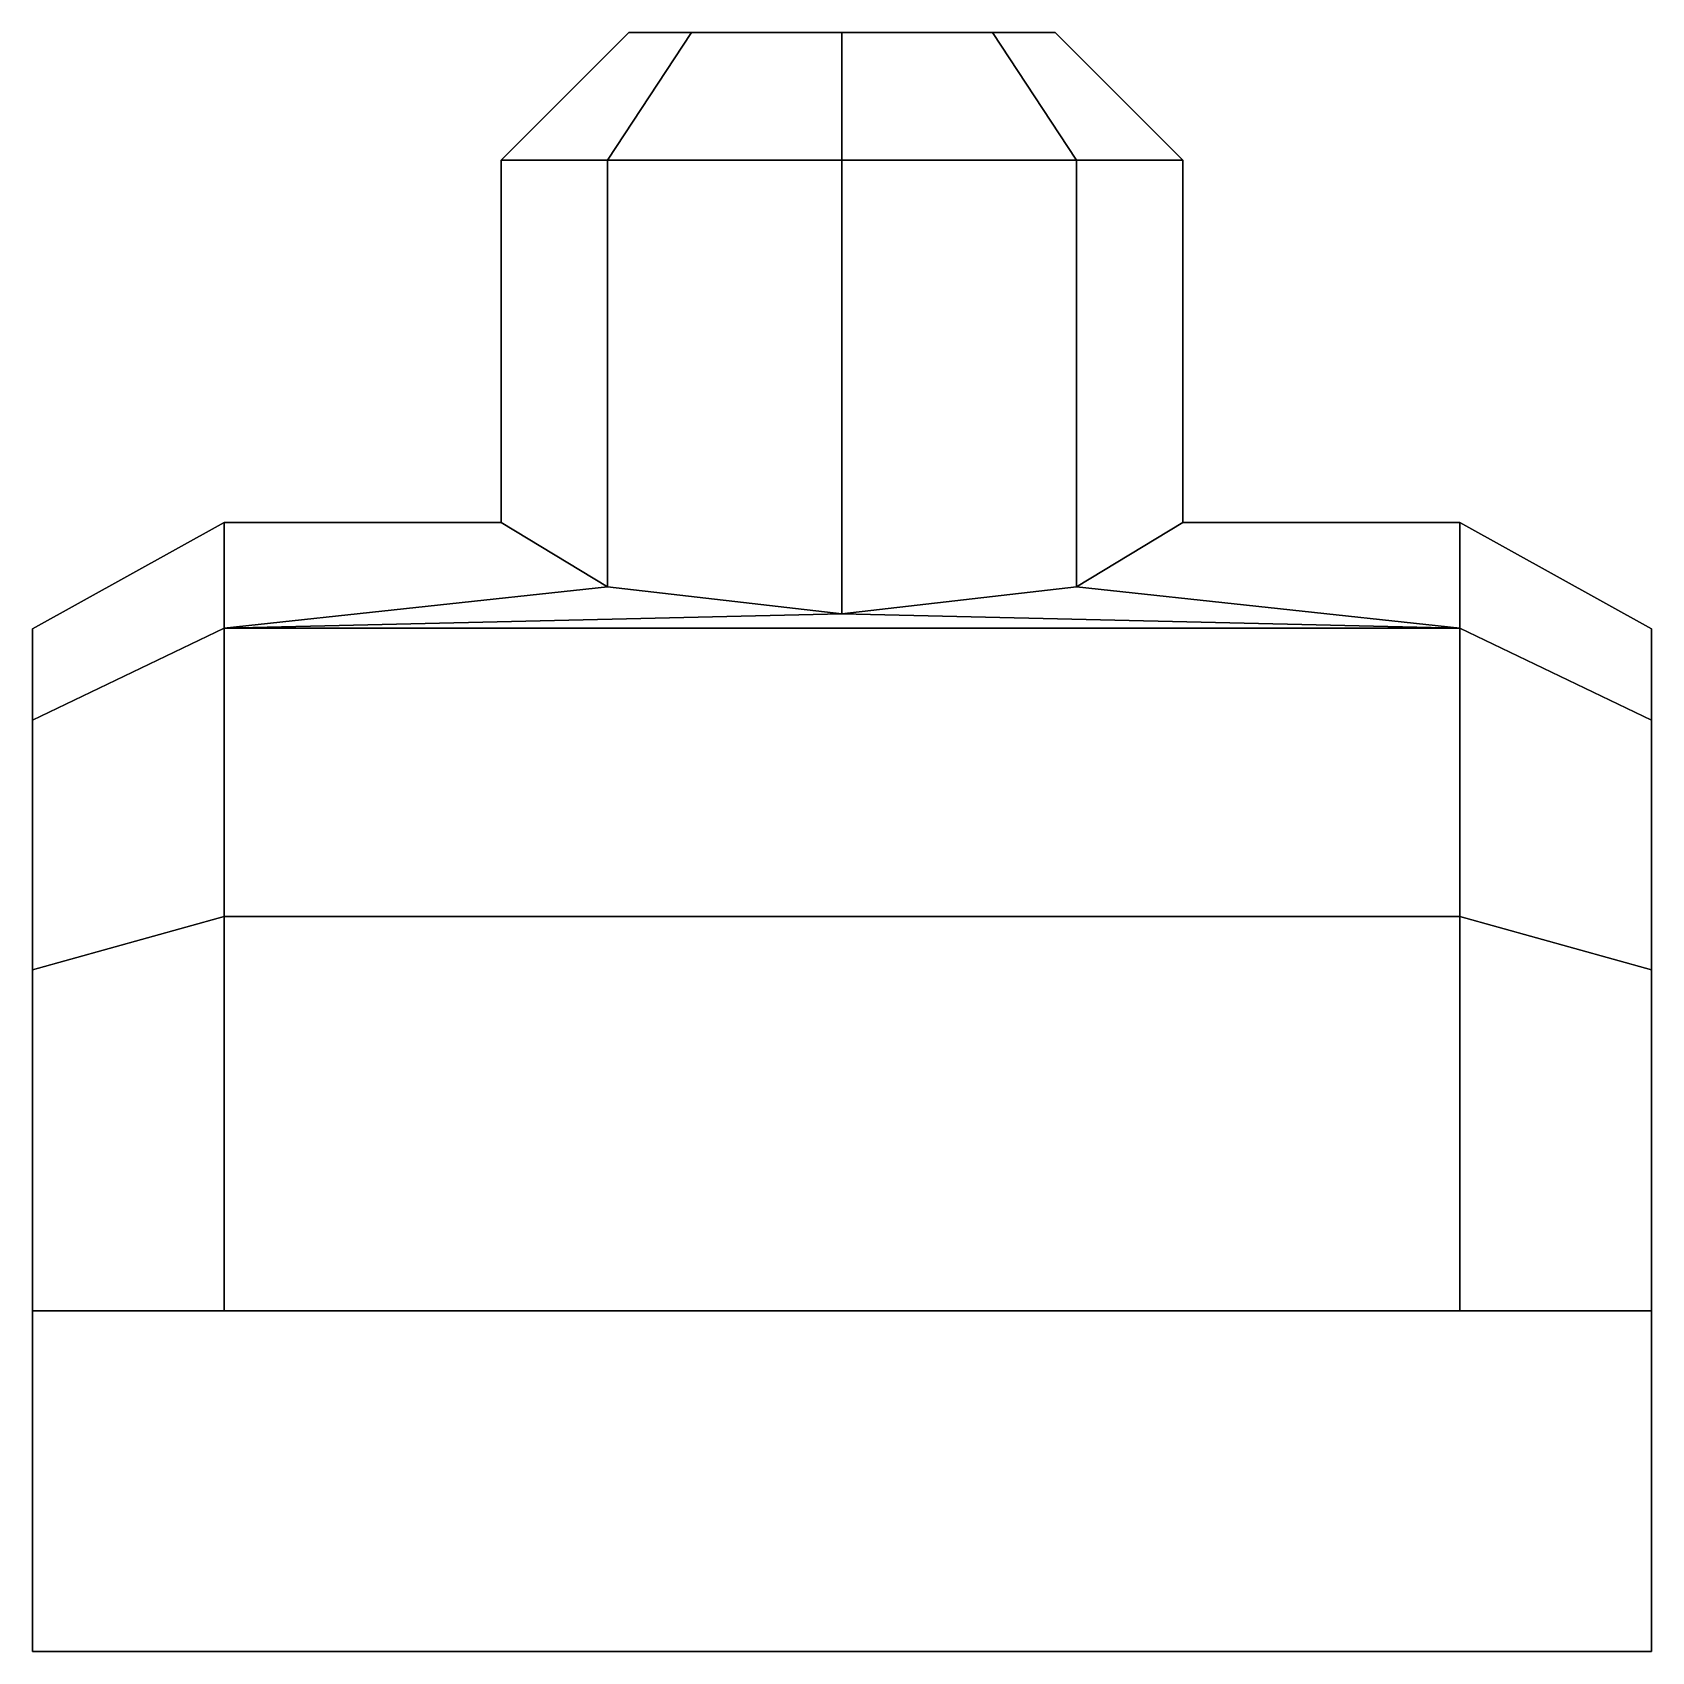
# Model space of a CAD drawing. Extents: x -0.38 to 0.38, y -0.16 to 0.6.
import ezdxf

# ---------------------------------------------------------------- set-up
doc = ezdxf.new("R2010")
doc.units = 0
doc.layers.add('MANTLET', color=5, linetype='CONTINUOUS')

msp = doc.modelspace()

# ---------------------------------------------------------------- linework, layer by layer
at = {"layer": 'MANTLET', "extrusion": (-1, 0, 0)}
for p, q in [((-0.11, 0.37), (-0.11, 0.37)), ((0.11, 0.37), (0.11, 0.37))]:
    msp.add_line(p, q, dxfattribs=at)
at = {"layer": 'MANTLET'}
for points in [[(-0.11, 0.54, -0.11314), (-0.16, 0.54), (-0.1, 0.6), (-0.07071, 0.6, -0.07071)], [(-0.16, 0.54), (-0.11, 0.54, 0.11314), (-0.07071, 0.6, 0.07071), (-0.1, 0.6)], [(0, 0.54, -0.16), (-0.11, 0.54, -0.11314), (-0.07071, 0.6, -0.07071), (0, 0.6, -0.1)], [(-0.11, 0.54, 0.11314), (0, 0.54, 0.16), (0, 0.6, 0.1), (-0.07071, 0.6, 0.07071)], [(-0.1, 0.6), (-0.07071, 0.6, 0.07071), (-0.06364, 0.6, 0.06364), (-0.09, 0.6)], [(-0.07071, 0.6, -0.07071), (-0.1, 0.6), (-0.09, 0.6), (-0.06364, 0.6, -0.06364)], [(-0.07071, 0.6, 0.07071), (0, 0.6, 0.1), (0, 0.6, 0.09), (-0.06364, 0.6, 0.06364)], [(0, 0.6, -0.1), (-0.07071, 0.6, -0.07071), (-0.06364, 0.6, -0.06364), (0, 0.6, -0.09)], [(0.11, 0.54, -0.11314), (0, 0.54, -0.16), (0, 0.6, -0.1), (0.07071, 0.6, -0.07071)], [(0, 0.54, 0.16), (0.11, 0.54, 0.11314), (0.07071, 0.6, 0.07071), (0, 0.6, 0.1)], [(0.07071, 0.6, -0.07071), (0, 0.6, -0.1), (0, 0.6, -0.09), (0.06364, 0.6, -0.06364)], [(0, 0.6, 0.1), (0.07071, 0.6, 0.07071), (0.06364, 0.6, 0.06364), (0, 0.6, 0.09)], [(0.1, 0.6), (0.07071, 0.6, -0.07071), (0.06364, 0.6, -0.06364), (0.09, 0.6)], [(0.07071, 0.6, 0.07071), (0.1, 0.6), (0.09, 0.6), (0.06364, 0.6, 0.06364)], [(0.16, 0.54), (0.11, 0.54, -0.11314), (0.07071, 0.6, -0.07071), (0.1, 0.6)], [(0.11, 0.54, 0.11314), (0.16, 0.54), (0.1, 0.6), (0.07071, 0.6, 0.07071)], [(-0.11, 0.54, 0.11314), (-0.16, 0.54), (-0.16, 0.37), (-0.11, 0.33969, 0.11314)], [(-0.16, 0.54), (-0.11, 0.54, -0.11314), (-0.11, 0.33969, -0.11314), (-0.16, 0.37)], [(0, 0.54, 0.16), (-0.11, 0.54, 0.11314), (-0.11, 0.33969, 0.11314), (0, 0.32713, 0.16)], [(-0.11, 0.54, -0.11314), (0, 0.54, -0.16), (0, 0.32713, -0.16), (-0.11, 0.33969, -0.11314)], [(0.11, 0.54, 0.11314), (0, 0.54, 0.16), (0, 0.32713, 0.16), (0.11, 0.33969, 0.11314)], [(0, 0.54, -0.16), (0.11, 0.54, -0.11314), (0.11, 0.33969, -0.11314), (0, 0.32713, -0.16)], [(0.16, 0.54), (0.11, 0.54, 0.11314), (0.11, 0.33969, 0.11314), (0.16, 0.37)], [(0.11, 0.54, -0.11314), (0.16, 0.54), (0.16, 0.37), (0.11, 0.33969, -0.11314)], [(-0.29, 0.32043, 0.185), (-0.29, 0.37), (-0.38, 0.32), (-0.38, 0.27713, 0.16)], [(-0.29, 0.37), (-0.29, 0.32043, -0.185), (-0.38, 0.27713, -0.16), (-0.38, 0.32)], [(-0.11, 0.33969, 0.11314), (-0.16, 0.37), (-0.29, 0.37), (-0.29, 0.32043, 0.185)], [(-0.16, 0.37), (-0.11, 0.33969, -0.11314), (-0.29, 0.32043, -0.185), (-0.29, 0.37)], [(0.29, 0.32043, 0.185), (0.29, 0.37), (0.16, 0.37), (0.11, 0.33969, 0.11314)], [(0.29, 0.37), (0.29, 0.32043, -0.185), (0.11, 0.33969, -0.11314), (0.16, 0.37)], [(0.38, 0.27713, 0.16), (0.38, 0.32), (0.29, 0.37), (0.29, 0.32043, 0.185)], [(0.38, 0.32), (0.38, 0.27713, -0.16), (0.29, 0.32043, -0.185), (0.29, 0.37)], [(0, 0.32713, 0.16), (0, 0.32713, 0.16), (-0.11, 0.33969, 0.11314), (-0.29, 0.32043, 0.185)], [(-0.11, 0.33969, -0.11314), (0, 0.32713, -0.16), (-0.29, 0.32043, -0.185)], [(0.29, 0.32043, 0.185), (0.29, 0.32043, 0.185), (0.11, 0.33969, 0.11314), (0, 0.32713, 0.16)], [(0.11, 0.33969, -0.11314), (0.29, 0.32043, -0.185), (0, 0.32713, -0.16)], [(0.29, 0.32043, 0.185), (0.29, 0.32043, 0.185), (0, 0.32713, 0.16), (-0.29, 0.32043, 0.185)], [(0, 0.32713, -0.16), (0.29, 0.32043, -0.185), (-0.29, 0.32043, -0.185)], [(-0.29, 0.32043, -0.185), (-0.29, 0.185, -0.3), (-0.38, 0.16, -0.27713), (-0.38, 0.27713, -0.16)], [(-0.29, 0.185, 0.3), (-0.29, 0.32043, 0.185), (-0.38, 0.27713, 0.16), (-0.38, 0.16, 0.27713)], [(0.29, 0.185, 0.3), (0.29, 0.32043, 0.185), (-0.29, 0.32043, 0.185), (-0.29, 0.185, 0.3)], [(0.29, 0.32043, -0.185), (0.29, 0.185, -0.3), (-0.29, 0.185, -0.3), (-0.29, 0.32043, -0.185)], [(0.38, 0.16, 0.27713), (0.38, 0.27713, 0.16), (0.29, 0.32043, 0.185), (0.29, 0.185, 0.3)], [(0.38, 0.27713, -0.16), (0.38, 0.16, -0.27713), (0.29, 0.185, -0.3), (0.29, 0.32043, -0.185)], [(-0.29, 0, 0.32), (-0.29, 0.185, 0.3), (-0.38, 0.16, 0.27713), (-0.38, 0, 0.32)], [(-0.29, 0.185, -0.3), (-0.29, 0, -0.32), (-0.38, 0, -0.32), (-0.38, 0.16, -0.27713)], [(0.29, 0, 0.32), (0.29, 0.185, 0.3), (-0.29, 0.185, 0.3), (-0.29, 0, 0.32)], [(0.29, 0.185, -0.3), (0.29, 0, -0.32), (-0.29, 0, -0.32), (-0.29, 0.185, -0.3)], [(0.38, 0, 0.32), (0.38, 0.16, 0.27713), (0.29, 0.185, 0.3), (0.29, 0, 0.32)], [(0.38, 0.16, -0.27713), (0.38, 0, -0.32), (0.29, 0, -0.32), (0.29, 0.185, -0.3)], [(0.38, -0.16, 0.27713), (0.38, 0, 0.32), (-0.38, 0, 0.32), (-0.38, -0.16, 0.27713)], [(0.38, 0, -0.32), (0.38, -0.16, -0.27713), (-0.38, -0.16, -0.27713), (-0.38, 0, -0.32)]]:
    msp.add_3dface(points, dxfattribs=at)

doc.saveas('drawing.dxf')
